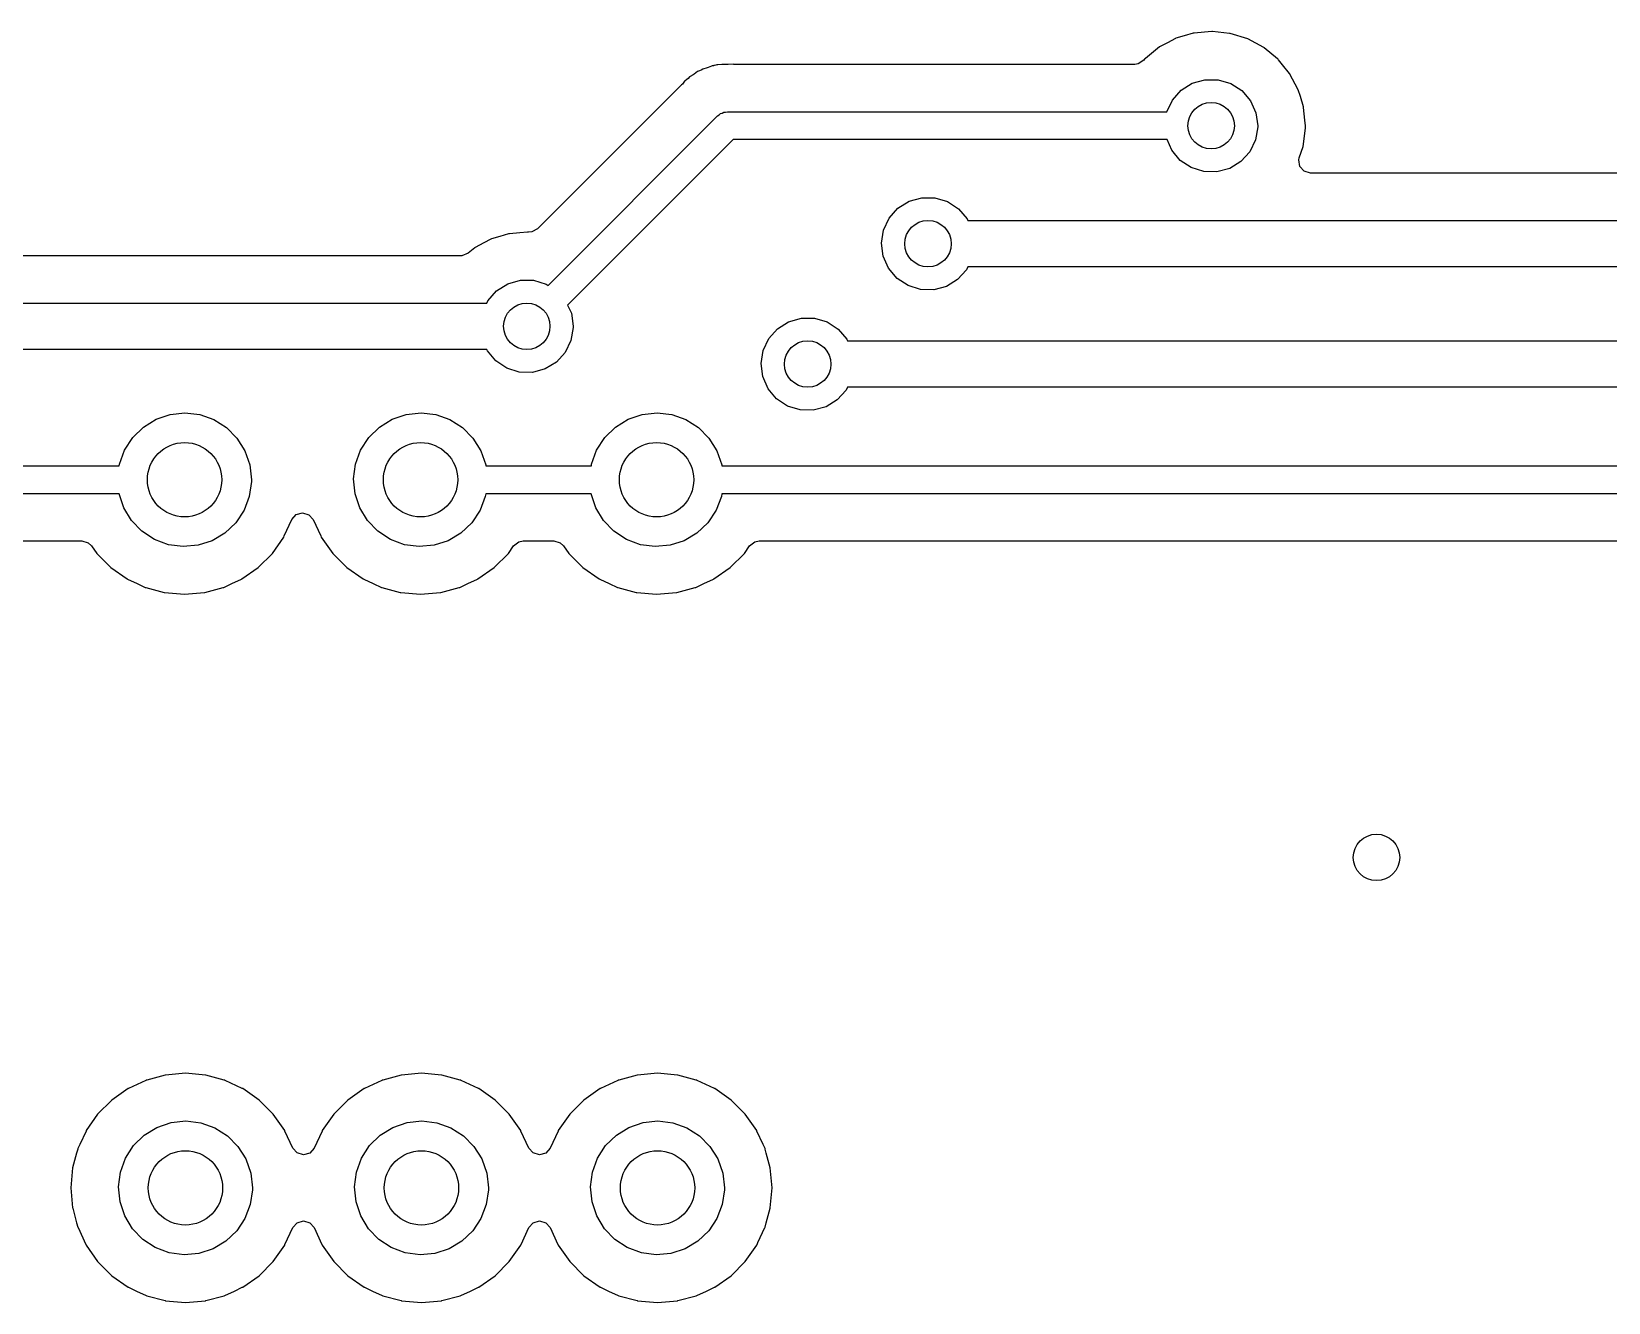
# Model space of a CAD drawing. Extents: x 123 to 292, y -246 to -33.
# Drawn here: x 207.01 to 223.99, y -120.61 to -106.94 of the extents above; entities that cross this region are included whole.
import ezdxf

# ---------------------------------------------------------------- set-up
doc = ezdxf.new("R2010")
doc.units = 0
doc.layers.add('BLACK', color=7, linetype='CONTINUOUS')

msp = doc.modelspace()

# ---------------------------------------------------------------- linework, layer by layer
at = {"layer": 'BLACK', "linetype": 'CONTINUOUS'}
for p, q in [((219.239, -107.058), (219.155, -107.102)), ((219.325, -107.013), (219.239, -107.058)), ((219.33, -107.01), (219.325, -107.013)), ((219.325, -107.013), (219.325, -107.013)), ((219.419, -106.984), (219.33, -107.01)), ((219.514, -106.956), (219.419, -106.984)), ((219.52, -106.955), (219.514, -106.956)), ((219.514, -106.956), (219.514, -106.956)), ((219.526, -106.954), (219.52, -106.955)), ((219.636, -106.944), (219.526, -106.954)), ((219.526, -106.954), (219.526, -106.954)), ((219.717, -106.937), (219.636, -106.944)), ((219.723, -106.937), (219.717, -106.937)), ((219.908, -106.957), (219.723, -106.937)), ((219.723, -106.937), (219.723, -106.937)), ((219.914, -106.957), (219.908, -106.957)), ((219.908, -106.957), (219.908, -106.957)), ((220.103, -107.016), (219.914, -106.957)), ((220.277, -107.11), (220.103, -107.016)), ((218.984, -107.246), (218.925, -107.286)), ((218.993, -107.235), (218.984, -107.246)), ((219.001, -107.226), (218.993, -107.235)), ((219.155, -107.102), (219.001, -107.226)), ((220.281, -107.114), (220.277, -107.11)), ((220.423, -107.231), (220.281, -107.114)), ((220.281, -107.114), (220.281, -107.114)), ((220.429, -107.236), (220.423, -107.231)), ((220.433, -107.241), (220.429, -107.236)), ((220.477, -107.294), (220.433, -107.241)), ((220.433, -107.241), (220.433, -107.241)), ((214.103, -107.422), (214.096, -107.426)), ((214.136, -107.402), (214.103, -107.422)), ((214.103, -107.422), (214.103, -107.422)), ((214.146, -107.396), (214.136, -107.402)), ((214.147, -107.395), (214.146, -107.396)), ((214.183, -107.368), (214.147, -107.395)), ((214.203, -107.36), (214.183, -107.368)), ((214.221, -107.352), (214.203, -107.36)), ((214.239, -107.341), (214.221, -107.352)), ((214.284, -107.328), (214.239, -107.341)), ((214.295, -107.324), (214.284, -107.328)), ((214.331, -107.31), (214.295, -107.324)), ((214.338, -107.307), (214.331, -107.31)), ((214.331, -107.31), (214.331, -107.31)), ((214.346, -107.306), (214.338, -107.307)), ((214.357, -107.305), (214.346, -107.306)), ((214.346, -107.306), (214.346, -107.306)), ((214.359, -107.304), (214.357, -107.305)), ((214.379, -107.3), (214.359, -107.304)), ((214.389, -107.297), (214.379, -107.3)), ((214.392, -107.297), (214.389, -107.297)), ((214.399, -107.294), (214.392, -107.297)), ((214.392, -107.297), (214.392, -107.297)), ((214.445, -107.293), (214.399, -107.294)), ((214.457, -107.292), (214.445, -107.293)), ((214.462, -107.291), (214.457, -107.292)), ((214.491, -107.291), (214.462, -107.291)), ((214.495, -107.291), (214.491, -107.291)), ((214.51, -107.291), (214.495, -107.291)), ((214.565, -107.289), (214.51, -107.291)), ((214.573, -107.291), (214.565, -107.289)), ((214.585, -107.291), (214.573, -107.291)), ((214.573, -107.291), (214.573, -107.291)), ((218.887, -107.291), (214.585, -107.291)), ((218.925, -107.286), (218.887, -107.291)), ((220.554, -107.389), (220.477, -107.294)), ((220.647, -107.564), (220.554, -107.389)), ((214.011, -107.511), (212.461, -109.06)), ((214.019, -107.502), (214.011, -107.511)), ((214.043, -107.472), (214.019, -107.502)), ((214.049, -107.466), (214.043, -107.472)), ((214.066, -107.454), (214.049, -107.466)), ((214.081, -107.441), (214.066, -107.454)), ((214.096, -107.426), (214.081, -107.441)), ((219.292, -107.675), (219.386, -107.569)), ((219.386, -107.569), (219.506, -107.494)), ((219.506, -107.494), (219.642, -107.455)), ((219.642, -107.455), (219.784, -107.455)), ((219.784, -107.455), (219.92, -107.496)), ((219.92, -107.496), (220.039, -107.573)), ((220.039, -107.573), (220.131, -107.681)), ((220.669, -107.636), (220.647, -107.564)), ((219.234, -107.8), (219.292, -107.675)), ((220.131, -107.681), (220.19, -107.81)), ((220.702, -107.747), (220.669, -107.636)), ((220.704, -107.753), (220.702, -107.747)), ((220.717, -107.889), (220.704, -107.753)), ((212.573, -109.668), (214.397, -107.844)), ((214.397, -107.844), (214.414, -107.834)), ((214.414, -107.834), (214.428, -107.82)), ((214.428, -107.82), (214.447, -107.815)), ((214.447, -107.815), (214.464, -107.805)), ((214.464, -107.805), (214.484, -107.805)), ((214.484, -107.805), (214.503, -107.8)), ((214.503, -107.8), (219.234, -107.8)), ((220.19, -107.81), (220.21, -107.95)), ((220.723, -107.95), (220.717, -107.889)), ((214.565, -108.1), (212.784, -109.881)), ((219.235, -108.1), (214.565, -108.1)), ((219.286, -108.214), (219.235, -108.1)), ((220.186, -108.102), (220.125, -108.23)), ((220.21, -107.962), (220.186, -108.102)), ((220.21, -107.95), (220.21, -107.962)), ((220.698, -108.175), (220.723, -107.978)), ((220.723, -107.978), (220.723, -107.95)), ((219.377, -108.323), (219.286, -108.214)), ((220.125, -108.23), (220.029, -108.335)), ((220.658, -108.295), (220.698, -108.175)), ((219.495, -108.401), (219.377, -108.323)), ((219.63, -108.444), (219.495, -108.401)), ((219.909, -108.409), (219.772, -108.446)), ((220.029, -108.335), (219.909, -108.409)), ((220.653, -108.318), (220.658, -108.296)), ((220.663, -108.388), (220.653, -108.318)), ((220.658, -108.296), (220.658, -108.295)), ((220.709, -108.441), (220.663, -108.388)), ((220.777, -108.462), (220.709, -108.441)), ((219.772, -108.446), (219.63, -108.444)), ((225.815, -108.462), (220.777, -108.462)), ((216.338, -108.839), (216.458, -108.764)), ((216.458, -108.764), (216.594, -108.725)), ((216.594, -108.725), (216.736, -108.725)), ((216.736, -108.725), (216.872, -108.766)), ((216.872, -108.766), (216.991, -108.843)), ((216.184, -109.074), (216.244, -108.945)), ((216.244, -108.945), (216.338, -108.839)), ((216.991, -108.843), (217.083, -108.951)), ((212.148, -109.115), (212.055, -109.143)), ((212.154, -109.114), (212.148, -109.115)), ((212.148, -109.115), (212.148, -109.115)), ((212.16, -109.113), (212.154, -109.114)), ((212.271, -109.103), (212.16, -109.113)), ((212.16, -109.113), (212.16, -109.113)), ((212.351, -109.096), (212.271, -109.103)), ((212.357, -109.096), (212.351, -109.096)), ((212.359, -109.096), (212.357, -109.096)), ((212.357, -109.096), (212.357, -109.096)), ((212.362, -109.096), (212.359, -109.096)), ((212.363, -109.096), (212.362, -109.096)), ((212.399, -109.094), (212.363, -109.096)), ((212.363, -109.096), (212.363, -109.096)), ((212.461, -109.06), (212.399, -109.094)), ((216.162, -109.214), (216.184, -109.074)), ((217.083, -108.951), (217.092, -108.97)), ((217.092, -108.97), (225.828, -108.97)), ((211.784, -109.265), (211.712, -109.323)), ((211.789, -109.261), (211.784, -109.265)), ((211.784, -109.265), (211.784, -109.265)), ((211.883, -109.212), (211.789, -109.261)), ((211.959, -109.172), (211.883, -109.212)), ((211.964, -109.169), (211.959, -109.172)), ((211.959, -109.172), (211.959, -109.172)), ((212.055, -109.143), (211.964, -109.169)), ((216.18, -109.354), (216.162, -109.214)), ((211.633, -109.35), (194.885, -109.35)), ((211.647, -109.35), (211.633, -109.35)), ((211.712, -109.323), (211.647, -109.35)), ((216.238, -109.484), (216.18, -109.354)), ((212.14, -109.653), (212.276, -109.614)), ((212.276, -109.614), (212.418, -109.614)), ((212.418, -109.614), (212.554, -109.655)), ((216.329, -109.593), (216.238, -109.484)), ((216.447, -109.671), (216.329, -109.593)), ((216.981, -109.605), (216.861, -109.679)), ((217.077, -109.5), (216.981, -109.605)), ((217.091, -109.47), (217.077, -109.5)), ((225.724, -109.47), (217.091, -109.47)), ((211.926, -109.834), (212.02, -109.728)), ((212.02, -109.728), (212.14, -109.653)), ((212.554, -109.655), (212.573, -109.668)), ((216.582, -109.714), (216.447, -109.671)), ((216.724, -109.716), (216.582, -109.714)), ((216.861, -109.679), (216.724, -109.716)), ((194.818, -109.859), (211.915, -109.859)), ((211.915, -109.859), (211.926, -109.834)), ((212.784, -109.881), (212.824, -109.969)), ((212.844, -110.121), (212.82, -110.261)), ((212.824, -109.969), (212.844, -110.109)), ((212.844, -110.109), (212.844, -110.121)), ((214.949, -110.241), (215.043, -110.135)), ((215.043, -110.135), (215.162, -110.059)), ((215.162, -110.059), (215.299, -110.02)), ((215.299, -110.02), (215.441, -110.021)), ((215.441, -110.021), (215.576, -110.062)), ((215.576, -110.062), (215.695, -110.139)), ((212.82, -110.261), (212.759, -110.389)), ((214.888, -110.369), (214.949, -110.241)), ((215.695, -110.139), (215.788, -110.246)), ((215.788, -110.246), (215.797, -110.265)), ((215.797, -110.265), (225.351, -110.265)), ((211.913, -110.359), (194.922, -110.359)), ((211.92, -110.373), (211.913, -110.359)), ((212.011, -110.482), (211.92, -110.373)), ((212.759, -110.389), (212.663, -110.494)), ((214.867, -110.509), (214.888, -110.369)), ((212.129, -110.56), (212.011, -110.482)), ((212.264, -110.603), (212.129, -110.56)), ((212.406, -110.605), (212.264, -110.603)), ((212.543, -110.568), (212.406, -110.605)), ((212.663, -110.494), (212.543, -110.568)), ((214.885, -110.65), (214.867, -110.509)), ((214.942, -110.78), (214.885, -110.65)), ((215.033, -110.888), (214.942, -110.78)), ((215.781, -110.795), (215.686, -110.9)), ((215.795, -110.765), (215.781, -110.795)), ((225.35, -110.765), (215.795, -110.765)), ((215.151, -110.967), (215.033, -110.888)), ((215.287, -111.009), (215.151, -110.967)), ((215.565, -110.974), (215.428, -111.012)), ((215.686, -110.9), (215.565, -110.974)), ((208.218, -111.193), (208.354, -111.109)), ((208.354, -111.109), (208.506, -111.057)), ((208.506, -111.057), (208.666, -111.04)), ((208.666, -111.04), (208.825, -111.059)), ((208.825, -111.059), (208.977, -111.113)), ((208.977, -111.113), (209.112, -111.199)), ((210.758, -111.193), (210.894, -111.109)), ((210.894, -111.109), (211.046, -111.057)), ((211.046, -111.057), (211.206, -111.04)), ((211.206, -111.04), (211.365, -111.059)), ((211.365, -111.059), (211.517, -111.113)), ((211.517, -111.113), (211.652, -111.199)), ((213.298, -111.193), (213.434, -111.109)), ((213.434, -111.109), (213.586, -111.057)), ((213.586, -111.057), (213.746, -111.04)), ((213.746, -111.04), (213.905, -111.059)), ((213.905, -111.059), (214.057, -111.113)), ((214.057, -111.113), (214.192, -111.199)), ((215.428, -111.012), (215.287, -111.009)), ((208.016, -111.44), (208.103, -111.305)), ((208.103, -111.305), (208.218, -111.193)), ((209.112, -111.199), (209.225, -111.313)), ((209.225, -111.313), (209.31, -111.449)), ((210.556, -111.44), (210.643, -111.305)), ((210.643, -111.305), (210.758, -111.193)), ((211.652, -111.199), (211.765, -111.313)), ((211.765, -111.313), (211.85, -111.449)), ((213.096, -111.44), (213.183, -111.305)), ((213.183, -111.305), (213.298, -111.193)), ((214.192, -111.199), (214.305, -111.313)), ((214.305, -111.313), (214.39, -111.449)), ((207.961, -111.591), (208.016, -111.44)), ((209.31, -111.449), (209.363, -111.6)), ((210.501, -111.591), (210.556, -111.44)), ((211.85, -111.449), (211.903, -111.6)), ((213.041, -111.591), (213.096, -111.44)), ((214.39, -111.449), (214.443, -111.6)), ((198.755, -111.61), (207.959, -111.61)), ((207.959, -111.61), (207.961, -111.591)), ((209.363, -111.6), (209.381, -111.76)), ((210.481, -111.75), (210.501, -111.591)), ((211.903, -111.6), (211.904, -111.61)), ((211.904, -111.61), (213.039, -111.61)), ((213.039, -111.61), (213.041, -111.591)), ((214.443, -111.6), (214.444, -111.61)), ((214.444, -111.61), (232.664, -111.61)), ((209.381, -111.78), (209.358, -111.939)), ((209.381, -111.76), (209.381, -111.78)), ((210.497, -111.91), (210.481, -111.75)), ((207.957, -111.91), (198.817, -111.91)), ((208.007, -112.062), (207.957, -111.91)), ((209.358, -111.939), (209.301, -112.089)), ((210.547, -112.062), (210.497, -111.91)), ((211.898, -111.939), (211.841, -112.089)), ((211.902, -111.91), (211.898, -111.939)), ((213.037, -111.91), (211.902, -111.91)), ((213.087, -112.062), (213.037, -111.91)), ((214.438, -111.939), (214.381, -112.089)), ((214.442, -111.91), (214.438, -111.939)), ((232.602, -111.91), (214.442, -111.91)), ((208.091, -112.199), (208.007, -112.062)), ((209.301, -112.089), (209.213, -112.223)), ((209.817, -112.188), (209.864, -112.135)), ((209.864, -112.135), (209.932, -112.116)), ((209.932, -112.116), (210, -112.136)), ((210, -112.136), (210.045, -112.188)), ((210.631, -112.199), (210.547, -112.062)), ((211.841, -112.089), (211.753, -112.223)), ((213.171, -112.199), (213.087, -112.062)), ((214.381, -112.089), (214.293, -112.223)), ((208.202, -112.315), (208.091, -112.199)), ((208.336, -112.403), (208.202, -112.315)), ((209.096, -112.334), (208.958, -112.416)), ((209.213, -112.223), (209.096, -112.334)), ((209.735, -112.364), (209.817, -112.188)), ((210.045, -112.188), (210.127, -112.364)), ((210.742, -112.315), (210.631, -112.199)), ((210.876, -112.403), (210.742, -112.315)), ((211.636, -112.334), (211.498, -112.416)), ((211.753, -112.223), (211.636, -112.334)), ((213.282, -112.315), (213.171, -112.199)), ((213.416, -112.403), (213.282, -112.315)), ((214.176, -112.334), (214.038, -112.416)), ((214.293, -112.223), (214.176, -112.334)), ((201.099, -112.418), (207.557, -112.418)), ((207.557, -112.418), (207.625, -112.439)), ((207.625, -112.439), (207.66, -112.472)), ((207.66, -112.472), (207.716, -112.553)), ((208.487, -112.459), (208.336, -112.403)), ((208.646, -112.48), (208.487, -112.459)), ((208.806, -112.465), (208.646, -112.48)), ((208.958, -112.416), (208.806, -112.465)), ((209.606, -112.553), (209.729, -112.377)), ((209.729, -112.377), (209.735, -112.364)), ((210.127, -112.364), (210.133, -112.377)), ((210.133, -112.377), (210.256, -112.553)), ((211.027, -112.459), (210.876, -112.403)), ((211.186, -112.48), (211.027, -112.459)), ((211.346, -112.465), (211.186, -112.48)), ((211.498, -112.416), (211.346, -112.465)), ((212.146, -112.553), (212.202, -112.472)), ((212.202, -112.472), (212.257, -112.428)), ((212.257, -112.428), (212.305, -112.418)), ((212.305, -112.418), (212.637, -112.418)), ((212.637, -112.418), (212.705, -112.439)), ((212.705, -112.439), (212.74, -112.472)), ((212.74, -112.472), (212.796, -112.553)), ((213.567, -112.459), (213.416, -112.403)), ((213.726, -112.48), (213.567, -112.459)), ((213.886, -112.465), (213.726, -112.48)), ((214.038, -112.416), (213.886, -112.465)), ((214.686, -112.553), (214.742, -112.472)), ((214.742, -112.472), (214.797, -112.428)), ((214.797, -112.428), (214.845, -112.418)), ((214.845, -112.418), (232.071, -112.418)), ((207.716, -112.553), (207.868, -112.705)), ((209.454, -112.705), (209.606, -112.553)), ((210.256, -112.553), (210.408, -112.705)), ((211.994, -112.705), (212.146, -112.553)), ((212.796, -112.553), (212.948, -112.705)), ((214.534, -112.705), (214.686, -112.553)), ((207.868, -112.705), (208.044, -112.828)), ((208.044, -112.828), (208.049, -112.83)), ((208.049, -112.83), (208.049, -112.83)), ((208.049, -112.83), (208.151, -112.878)), ((209.171, -112.878), (209.273, -112.83)), ((209.273, -112.83), (209.278, -112.828)), ((209.273, -112.83), (209.273, -112.83)), ((209.278, -112.828), (209.454, -112.705)), ((210.408, -112.705), (210.584, -112.828)), ((210.584, -112.828), (210.589, -112.83)), ((210.589, -112.83), (210.589, -112.83)), ((210.589, -112.83), (210.691, -112.878)), ((211.711, -112.878), (211.813, -112.83)), ((211.813, -112.83), (211.818, -112.828)), ((211.813, -112.83), (211.813, -112.83)), ((211.818, -112.828), (211.994, -112.705)), ((212.948, -112.705), (213.124, -112.828)), ((213.124, -112.828), (213.129, -112.83)), ((213.129, -112.83), (213.129, -112.83)), ((213.129, -112.83), (213.231, -112.878)), ((214.251, -112.878), (214.353, -112.83)), ((214.353, -112.83), (214.358, -112.828)), ((214.353, -112.83), (214.353, -112.83)), ((214.358, -112.828), (214.534, -112.705)), ((208.151, -112.878), (208.239, -112.919)), ((208.239, -112.919), (208.245, -112.92)), ((208.245, -112.92), (208.245, -112.92)), ((208.245, -112.92), (208.442, -112.973)), ((208.442, -112.973), (208.442, -112.973)), ((208.442, -112.973), (208.447, -112.974)), ((208.447, -112.974), (208.661, -112.993)), ((208.661, -112.993), (208.875, -112.974)), ((208.875, -112.974), (208.88, -112.973)), ((208.88, -112.973), (209.077, -112.92)), ((208.88, -112.973), (208.88, -112.973)), ((209.077, -112.92), (209.083, -112.919)), ((209.077, -112.92), (209.077, -112.92)), ((209.083, -112.919), (209.171, -112.878)), ((210.691, -112.878), (210.779, -112.919)), ((210.779, -112.919), (210.785, -112.92)), ((210.785, -112.92), (210.785, -112.92)), ((210.785, -112.92), (210.982, -112.973)), ((210.982, -112.973), (210.982, -112.973)), ((210.982, -112.973), (210.987, -112.974)), ((210.987, -112.974), (211.201, -112.993)), ((211.201, -112.993), (211.415, -112.974)), ((211.415, -112.974), (211.42, -112.973)), ((211.42, -112.973), (211.617, -112.92)), ((211.42, -112.973), (211.42, -112.973)), ((211.617, -112.92), (211.623, -112.919)), ((211.617, -112.92), (211.617, -112.92)), ((211.623, -112.919), (211.711, -112.878)), ((213.231, -112.878), (213.319, -112.919)), ((213.319, -112.919), (213.325, -112.92)), ((213.325, -112.92), (213.325, -112.92)), ((213.325, -112.92), (213.522, -112.973)), ((213.522, -112.973), (213.522, -112.973)), ((213.522, -112.973), (213.527, -112.974)), ((213.527, -112.974), (213.741, -112.993)), ((213.741, -112.993), (213.955, -112.974)), ((213.955, -112.974), (213.96, -112.973)), ((213.96, -112.973), (214.157, -112.92)), ((213.96, -112.973), (213.96, -112.973)), ((214.157, -112.92), (214.163, -112.919)), ((214.157, -112.92), (214.157, -112.92)), ((214.163, -112.919), (214.251, -112.878)), ((208.244, -118.224), (208.059, -118.31)), ((208.249, -118.221), (208.244, -118.224)), ((208.244, -118.224), (208.244, -118.224)), ((208.255, -118.22), (208.249, -118.221)), ((208.452, -118.167), (208.255, -118.22)), ((208.255, -118.22), (208.255, -118.22)), ((208.457, -118.166), (208.452, -118.167)), ((208.452, -118.167), (208.452, -118.167)), ((208.671, -118.147), (208.457, -118.166)), ((208.885, -118.166), (208.671, -118.147)), ((208.89, -118.167), (208.885, -118.166)), ((209.087, -118.22), (208.89, -118.167)), ((208.89, -118.167), (208.89, -118.167)), ((209.093, -118.221), (209.087, -118.22)), ((209.087, -118.22), (209.087, -118.22)), ((209.098, -118.224), (209.093, -118.221)), ((209.283, -118.31), (209.098, -118.224)), ((209.098, -118.224), (209.098, -118.224)), ((210.784, -118.224), (210.599, -118.31)), ((210.789, -118.221), (210.784, -118.224)), ((210.784, -118.224), (210.784, -118.224)), ((210.795, -118.22), (210.789, -118.221)), ((210.992, -118.167), (210.795, -118.22)), ((210.795, -118.22), (210.795, -118.22)), ((210.997, -118.166), (210.992, -118.167)), ((210.992, -118.167), (210.992, -118.167)), ((211.211, -118.147), (210.997, -118.166)), ((211.425, -118.166), (211.211, -118.147)), ((211.43, -118.167), (211.425, -118.166)), ((211.627, -118.22), (211.43, -118.167)), ((211.43, -118.167), (211.43, -118.167)), ((211.633, -118.221), (211.627, -118.22)), ((211.627, -118.22), (211.627, -118.22)), ((211.638, -118.224), (211.633, -118.221)), ((211.823, -118.31), (211.638, -118.224)), ((211.638, -118.224), (211.638, -118.224)), ((213.324, -118.224), (213.139, -118.31)), ((213.329, -118.221), (213.324, -118.224)), ((213.324, -118.224), (213.324, -118.224)), ((213.335, -118.22), (213.329, -118.221)), ((213.532, -118.167), (213.335, -118.22)), ((213.335, -118.22), (213.335, -118.22)), ((213.537, -118.166), (213.532, -118.167)), ((213.532, -118.167), (213.532, -118.167)), ((213.751, -118.147), (213.537, -118.166)), ((213.965, -118.166), (213.751, -118.147)), ((213.97, -118.167), (213.965, -118.166)), ((214.167, -118.22), (213.97, -118.167)), ((213.97, -118.167), (213.97, -118.167)), ((214.173, -118.221), (214.167, -118.22)), ((214.167, -118.22), (214.167, -118.22)), ((214.178, -118.224), (214.173, -118.221)), ((214.363, -118.31), (214.178, -118.224)), ((214.178, -118.224), (214.178, -118.224)), ((207.878, -118.435), (207.726, -118.587)), ((208.054, -118.312), (207.878, -118.435)), ((208.059, -118.31), (208.054, -118.312)), ((208.059, -118.31), (208.059, -118.31)), ((209.288, -118.312), (209.283, -118.31)), ((209.283, -118.31), (209.283, -118.31)), ((209.464, -118.435), (209.288, -118.312)), ((209.616, -118.587), (209.464, -118.435)), ((210.418, -118.435), (210.266, -118.587)), ((210.594, -118.312), (210.418, -118.435)), ((210.599, -118.31), (210.594, -118.312)), ((210.599, -118.31), (210.599, -118.31)), ((211.828, -118.312), (211.823, -118.31)), ((211.823, -118.31), (211.823, -118.31)), ((212.004, -118.435), (211.828, -118.312)), ((212.156, -118.587), (212.004, -118.435)), ((212.958, -118.435), (212.806, -118.587)), ((213.134, -118.312), (212.958, -118.435)), ((213.139, -118.31), (213.134, -118.312)), ((213.139, -118.31), (213.139, -118.31)), ((214.368, -118.312), (214.363, -118.31)), ((214.363, -118.31), (214.363, -118.31)), ((214.544, -118.435), (214.368, -118.312)), ((214.696, -118.587), (214.544, -118.435)), ((207.726, -118.587), (207.603, -118.763)), ((209.739, -118.763), (209.616, -118.587)), ((210.266, -118.587), (210.143, -118.763)), ((212.279, -118.763), (212.156, -118.587)), ((212.806, -118.587), (212.683, -118.763)), ((214.819, -118.763), (214.696, -118.587)), ((207.601, -118.768), (207.533, -118.914)), ((207.603, -118.763), (207.601, -118.768)), ((207.601, -118.768), (207.601, -118.768)), ((208.228, -118.813), (208.364, -118.729)), ((208.364, -118.729), (208.516, -118.677)), ((208.516, -118.677), (208.676, -118.66)), ((208.676, -118.66), (208.835, -118.679)), ((208.835, -118.679), (208.987, -118.733)), ((208.987, -118.733), (209.122, -118.819)), ((209.741, -118.768), (209.739, -118.763)), ((209.827, -118.952), (209.741, -118.768)), ((209.741, -118.768), (209.741, -118.768)), ((210.141, -118.768), (210.055, -118.952)), ((210.143, -118.763), (210.141, -118.768)), ((210.141, -118.768), (210.141, -118.768)), ((210.768, -118.813), (210.904, -118.729)), ((210.904, -118.729), (211.056, -118.677)), ((211.056, -118.677), (211.216, -118.66)), ((211.216, -118.66), (211.375, -118.679)), ((211.375, -118.679), (211.527, -118.733)), ((211.527, -118.733), (211.662, -118.819)), ((212.281, -118.768), (212.279, -118.763)), ((212.367, -118.952), (212.281, -118.768)), ((212.281, -118.768), (212.281, -118.768)), ((212.681, -118.768), (212.595, -118.952)), ((212.683, -118.763), (212.681, -118.768)), ((212.681, -118.768), (212.681, -118.768)), ((213.308, -118.813), (213.444, -118.729)), ((213.444, -118.729), (213.596, -118.677)), ((213.596, -118.677), (213.756, -118.66)), ((213.756, -118.66), (213.915, -118.679)), ((213.915, -118.679), (214.067, -118.733)), ((214.067, -118.733), (214.202, -118.819)), ((214.821, -118.768), (214.819, -118.763)), ((214.889, -118.914), (214.821, -118.768)), ((214.821, -118.768), (214.821, -118.768)), ((207.512, -118.958), (207.511, -118.964)), ((207.533, -118.914), (207.512, -118.958)), ((208.026, -119.06), (208.113, -118.925)), ((208.113, -118.925), (208.228, -118.813)), ((209.122, -118.819), (209.235, -118.933)), ((209.235, -118.933), (209.32, -119.069)), ((209.872, -119.004), (209.827, -118.952)), ((210.055, -118.952), (210.008, -119.005)), ((210.566, -119.06), (210.653, -118.925)), ((210.653, -118.925), (210.768, -118.813)), ((211.662, -118.819), (211.775, -118.933)), ((211.775, -118.933), (211.86, -119.069)), ((212.412, -119.004), (212.367, -118.952)), ((212.595, -118.952), (212.548, -119.005)), ((213.106, -119.06), (213.193, -118.925)), ((213.193, -118.925), (213.308, -118.813)), ((214.202, -118.819), (214.315, -118.933)), ((214.315, -118.933), (214.4, -119.069)), ((214.91, -118.958), (214.889, -118.914)), ((214.911, -118.964), (214.91, -118.958)), ((207.5, -119.005), (207.457, -119.166)), ((207.511, -118.964), (207.5, -119.005)), ((207.511, -118.964), (207.511, -118.964)), ((207.971, -119.211), (208.026, -119.06)), ((209.32, -119.069), (209.373, -119.22)), ((209.94, -119.024), (209.872, -119.004)), ((210.008, -119.005), (209.94, -119.024)), ((210.511, -119.211), (210.566, -119.06)), ((211.86, -119.069), (211.913, -119.22)), ((212.48, -119.024), (212.412, -119.004)), ((212.548, -119.005), (212.48, -119.024)), ((213.051, -119.211), (213.106, -119.06)), ((214.4, -119.069), (214.453, -119.22)), ((214.922, -119.005), (214.911, -118.964)), ((214.911, -118.964), (214.911, -118.964)), ((214.965, -119.166), (214.922, -119.005)), ((207.457, -119.166), (207.438, -119.38)), ((207.951, -119.37), (207.971, -119.211)), ((209.373, -119.22), (209.391, -119.38)), ((210.491, -119.37), (210.511, -119.211)), ((211.913, -119.22), (211.931, -119.38)), ((213.031, -119.37), (213.051, -119.211)), ((214.453, -119.22), (214.471, -119.38)), ((214.984, -119.38), (214.965, -119.166)), ((207.438, -119.38), (207.457, -119.594)), ((207.967, -119.53), (207.951, -119.37)), ((209.391, -119.4), (209.368, -119.559)), ((209.391, -119.38), (209.391, -119.4)), ((210.507, -119.53), (210.491, -119.37)), ((211.931, -119.4), (211.908, -119.559)), ((211.931, -119.38), (211.931, -119.4)), ((213.047, -119.53), (213.031, -119.37)), ((214.471, -119.4), (214.448, -119.559)), ((214.471, -119.38), (214.471, -119.4)), ((214.965, -119.594), (214.984, -119.38)), ((207.457, -119.594), (207.458, -119.599)), ((207.458, -119.599), (207.458, -119.599)), ((207.458, -119.599), (207.5, -119.756)), ((208.017, -119.682), (207.967, -119.53)), ((209.368, -119.559), (209.311, -119.709)), ((210.557, -119.682), (210.507, -119.53)), ((211.908, -119.559), (211.851, -119.709)), ((213.097, -119.682), (213.047, -119.53)), ((214.448, -119.559), (214.391, -119.709)), ((214.922, -119.756), (214.964, -119.599)), ((214.964, -119.599), (214.965, -119.594)), ((214.964, -119.599), (214.964, -119.599)), ((207.5, -119.756), (207.512, -119.802)), ((207.512, -119.802), (207.514, -119.807)), ((207.514, -119.807), (207.515, -119.807)), ((207.515, -119.807), (207.6, -119.991)), ((208.101, -119.819), (208.017, -119.682)), ((209.311, -119.709), (209.223, -119.843)), ((209.742, -119.991), (209.827, -119.808)), ((209.827, -119.808), (209.874, -119.755)), ((209.874, -119.755), (209.942, -119.736)), ((209.942, -119.736), (210.01, -119.756)), ((210.01, -119.756), (210.055, -119.808)), ((210.055, -119.808), (210.14, -119.991)), ((210.641, -119.819), (210.557, -119.682)), ((211.851, -119.709), (211.763, -119.843)), ((212.282, -119.991), (212.367, -119.808)), ((212.367, -119.808), (212.414, -119.755)), ((212.414, -119.755), (212.482, -119.736)), ((212.482, -119.736), (212.55, -119.756)), ((212.55, -119.756), (212.595, -119.808)), ((212.595, -119.808), (212.68, -119.991)), ((213.181, -119.819), (213.097, -119.682)), ((214.391, -119.709), (214.303, -119.843)), ((214.832, -119.968), (214.907, -119.807)), ((214.907, -119.807), (214.91, -119.802)), ((214.907, -119.807), (214.907, -119.807)), ((214.91, -119.802), (214.922, -119.756)), ((208.212, -119.935), (208.101, -119.819)), ((208.346, -120.023), (208.212, -119.935)), ((209.106, -119.954), (208.968, -120.036)), ((209.223, -119.843), (209.106, -119.954)), ((210.752, -119.935), (210.641, -119.819)), ((210.886, -120.023), (210.752, -119.935)), ((211.646, -119.954), (211.508, -120.036)), ((211.763, -119.843), (211.646, -119.954)), ((213.292, -119.935), (213.181, -119.819)), ((213.426, -120.023), (213.292, -119.935)), ((214.186, -119.954), (214.048, -120.036)), ((214.303, -119.843), (214.186, -119.954)), ((214.822, -119.991), (214.832, -119.968)), ((207.6, -119.991), (207.603, -119.997)), ((207.603, -119.997), (207.726, -120.173)), ((208.497, -120.079), (208.346, -120.023)), ((208.656, -120.1), (208.497, -120.079)), ((208.816, -120.085), (208.656, -120.1)), ((208.968, -120.036), (208.816, -120.085)), ((209.616, -120.173), (209.739, -119.997)), ((209.739, -119.997), (209.742, -119.991)), ((210.14, -119.991), (210.143, -119.997)), ((210.143, -119.997), (210.266, -120.173)), ((211.037, -120.079), (210.886, -120.023)), ((211.196, -120.1), (211.037, -120.079)), ((211.356, -120.085), (211.196, -120.1)), ((211.508, -120.036), (211.356, -120.085)), ((212.156, -120.173), (212.279, -119.997)), ((212.279, -119.997), (212.282, -119.991)), ((212.68, -119.991), (212.683, -119.997)), ((212.683, -119.997), (212.806, -120.173)), ((213.577, -120.079), (213.426, -120.023)), ((213.736, -120.1), (213.577, -120.079)), ((213.896, -120.085), (213.736, -120.1)), ((214.048, -120.036), (213.896, -120.085)), ((214.696, -120.173), (214.819, -119.997)), ((214.819, -119.997), (214.822, -119.991)), ((207.726, -120.173), (207.878, -120.325)), ((209.464, -120.325), (209.616, -120.173)), ((210.266, -120.173), (210.418, -120.325)), ((212.004, -120.325), (212.156, -120.173)), ((212.806, -120.173), (212.958, -120.325)), ((214.544, -120.325), (214.696, -120.173)), ((207.878, -120.325), (208.054, -120.448)), ((208.054, -120.448), (208.059, -120.45)), ((208.059, -120.45), (208.059, -120.45)), ((208.059, -120.45), (208.144, -120.49)), ((208.144, -120.49), (208.249, -120.539)), ((209.093, -120.539), (209.198, -120.49)), ((209.198, -120.49), (209.283, -120.45)), ((209.283, -120.45), (209.288, -120.448)), ((209.283, -120.45), (209.283, -120.45)), ((209.288, -120.448), (209.464, -120.325)), ((210.418, -120.325), (210.594, -120.448)), ((210.594, -120.448), (210.599, -120.45)), ((210.599, -120.45), (210.599, -120.45)), ((210.599, -120.45), (210.684, -120.49)), ((210.684, -120.49), (210.789, -120.539)), ((211.633, -120.539), (211.738, -120.49)), ((211.738, -120.49), (211.823, -120.45)), ((211.823, -120.45), (211.828, -120.448)), ((211.823, -120.45), (211.823, -120.45)), ((211.828, -120.448), (212.004, -120.325)), ((212.958, -120.325), (213.134, -120.448)), ((213.134, -120.448), (213.139, -120.45)), ((213.139, -120.45), (213.139, -120.45)), ((213.139, -120.45), (213.224, -120.49)), ((213.224, -120.49), (213.329, -120.539)), ((214.173, -120.539), (214.278, -120.49)), ((214.278, -120.49), (214.363, -120.45)), ((214.363, -120.45), (214.368, -120.448)), ((214.363, -120.45), (214.363, -120.45)), ((214.368, -120.448), (214.544, -120.325)), ((208.249, -120.539), (208.255, -120.54)), ((208.255, -120.54), (208.255, -120.54)), ((208.255, -120.54), (208.452, -120.593)), ((208.452, -120.593), (208.452, -120.593)), ((208.452, -120.593), (208.457, -120.594)), ((208.457, -120.594), (208.671, -120.613)), ((208.671, -120.613), (208.885, -120.594)), ((208.885, -120.594), (208.89, -120.593)), ((208.89, -120.593), (209.087, -120.54)), ((208.89, -120.593), (208.89, -120.593)), ((209.087, -120.54), (209.093, -120.539)), ((209.087, -120.54), (209.087, -120.54)), ((210.789, -120.539), (210.795, -120.54)), ((210.795, -120.54), (210.795, -120.54)), ((210.795, -120.54), (210.992, -120.593)), ((210.992, -120.593), (210.992, -120.593)), ((210.992, -120.593), (210.997, -120.594)), ((210.997, -120.594), (211.211, -120.613)), ((211.211, -120.613), (211.425, -120.594)), ((211.425, -120.594), (211.43, -120.593)), ((211.43, -120.593), (211.627, -120.54)), ((211.43, -120.593), (211.43, -120.593)), ((211.627, -120.54), (211.633, -120.539)), ((211.627, -120.54), (211.627, -120.54)), ((213.329, -120.539), (213.335, -120.54)), ((213.335, -120.54), (213.335, -120.54)), ((213.335, -120.54), (213.532, -120.593)), ((213.532, -120.593), (213.532, -120.593)), ((213.532, -120.593), (213.537, -120.594)), ((213.537, -120.594), (213.751, -120.613)), ((213.751, -120.613), (213.965, -120.594)), ((213.965, -120.594), (213.97, -120.593)), ((213.97, -120.593), (214.167, -120.54)), ((213.97, -120.593), (213.97, -120.593)), ((214.167, -120.54), (214.173, -120.539)), ((214.167, -120.54), (214.167, -120.54))]:
    msp.add_line(p, q, dxfattribs=at)
at = {"layer": 'BLACK'}
for centre, radius in [((219.71, -107.95), 0.25), ((216.662, -109.22), 0.25), ((212.344, -110.109), 0.25), ((215.367, -110.515), 0.25), ((208.661, -111.76), 0.4), ((211.201, -111.76), 0.4), ((213.741, -111.76), 0.4), ((221.488, -115.824), 0.25), ((208.671, -119.38), 0.4), ((211.211, -119.38), 0.4), ((213.751, -119.38), 0.4)]:
    msp.add_circle(centre, radius, dxfattribs=at)

doc.saveas('drawing.dxf')
